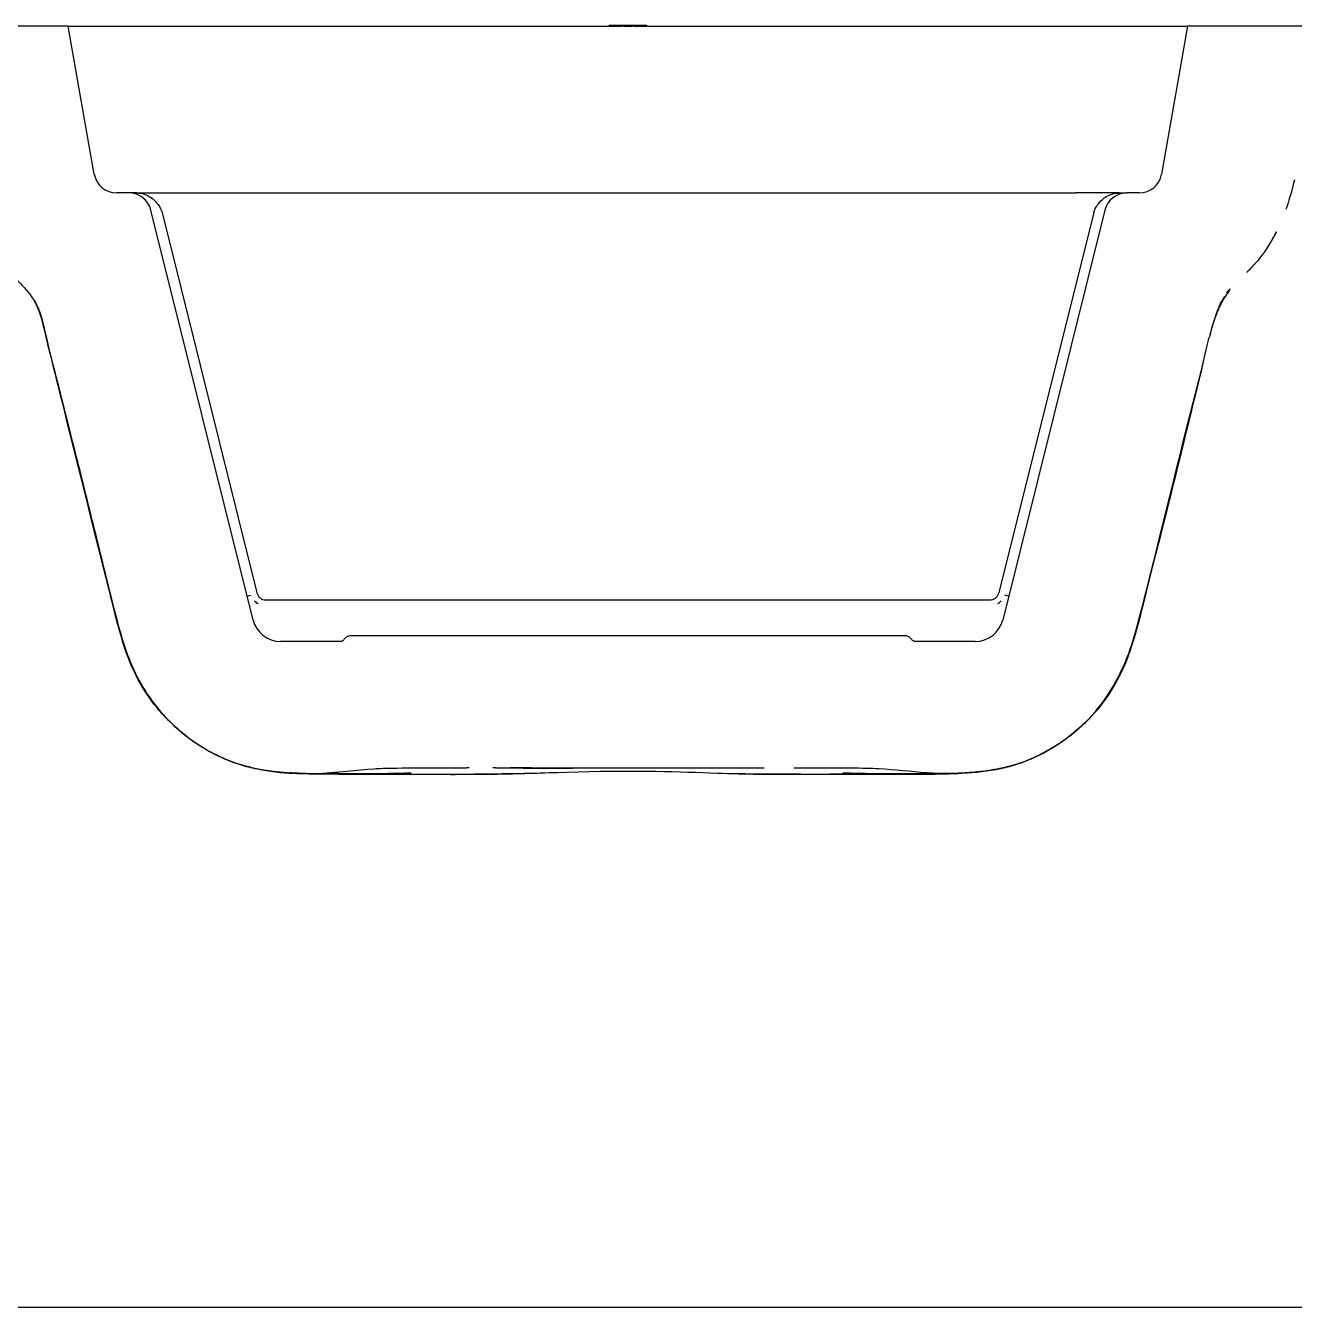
# Model space of a CAD drawing. Header units: millimetres. Extents: x 0 to 1486, y 0 to 1051.
# Drawn here: x 1019.41 to 1053.07, y 505.32 to 539.33 of the extents above; entities that cross this region are included whole.
import ezdxf

# ---------------------------------------------------------------- set-up
doc = ezdxf.new("R2010")
doc.units = ezdxf.units.MM
doc.header["$LTSCALE"] = 1.25
doc.layers.add('Schraffur', color=7, linetype='Continuous', lineweight=9, true_color=0x1e1e47)
doc.layers.add('Sichtbare Kanten(DIN)', color=7, linetype='Continuous', lineweight=25, true_color=0x262659)

msp = doc.modelspace()

# ---------------------------------------------------------------- hatches: boundary and pattern name
at = {"layer": 'Schraffur'}
h = msp.add_hatch(dxfattribs=at)
h.set_pattern_fill('ANSI31', color=256, scale=31.75, style=0)
h.set_pattern_definition([(45, (0, 0), (-2.80633, 2.80633), [])])
h.paths.add_polyline_path([(1035.288, 539.324), (1035.488, 539.324), (1035.488, 539.329), (1035.288, 539.329)])

# ---------------------------------------------------------------- linework, layer by layer
at = {"layer": 'Sichtbare Kanten(DIN)'}
for p, q in [((1020.538, 539.324), (1016.738, 539.324)), ((1020.538, 539.324), (1021.326, 539.324)), ((1021.232, 535.39), (1020.538, 539.324)), ((1021.326, 539.324), (1035.238, 539.324)), ((1035.888, 539.334), (1034.888, 539.334)), ((1034.888, 539.324), (1034.888, 539.334)), ((1035.238, 539.329), (1035.288, 539.329)), ((1035.238, 539.324), (1035.238, 539.329)), ((1035.288, 539.324), (1035.238, 539.324)), ((1035.488, 539.329), (1035.288, 539.329)), ((1035.288, 539.329), (1035.288, 539.324)), ((1035.288, 539.324), (1035.488, 539.324)), ((1035.488, 539.329), (1035.538, 539.329)), ((1035.488, 539.324), (1035.488, 539.329)), ((1035.538, 539.324), (1035.488, 539.324)), ((1035.538, 539.324), (1035.538, 539.329)), ((1035.538, 539.324), (1049.45, 539.324)), ((1035.888, 539.324), (1035.888, 539.334)), ((1049.45, 539.324), (1050.238, 539.324)), ((1050.238, 539.324), (1049.545, 535.39)), ((1083.638, 539.324), (1050.238, 539.324)), ((1022.151, 534.894), (1021.823, 534.894)), ((1022.348, 534.894), (1022.151, 534.894)), ((1022.348, 534.894), (1022.348, 534.894)), ((1022.348, 534.894), (1023.509, 534.894)), ((1023.509, 534.894), (1047.267, 534.894)), ((1048.429, 534.894), (1047.267, 534.894)), ((1048.429, 534.894), (1048.428, 534.894)), ((1048.429, 534.894), (1048.626, 534.894)), ((1048.954, 534.894), (1048.626, 534.894)), ((1025.445, 523.562), (1022.733, 534.439)), ((1023.028, 534.379), (1025.545, 524.283)), ((1047.749, 534.379), (1045.232, 524.283)), ((1048.044, 534.439), (1045.332, 523.562)), ((1025.287, 524.194), (1025.387, 524.219)), ((1045.489, 524.194), (1045.389, 524.219)), ((1025.787, 524.094), (1044.989, 524.094)), ((1042.741, 523.144), (1028.036, 523.144)), ((1027.768, 522.994), (1026.172, 522.994)), ((1044.604, 522.994), (1043.009, 522.994)), ((1069.538, 505.324), (995.238, 505.324))]:
    msp.add_line(p, q, dxfattribs=at)
for centre, radius, start, end in [((1021.823, 535.494), 0.6, 190, 270), ((1048.954, 535.494), 0.6, 270, 350), ((1022.151, 534.294), 0.6, 14, 90), ((1048.626, 534.294), 0.6, 90, 166), ((1026.172, 523.744), 0.75, 194, 270), ((1044.604, 523.744), 0.75, 270, 346)]:
    msp.add_arc(centre, radius, start, end, dxfattribs=at)
for centre, major_axis, start_param, end_param in [((1025.577, 524.226), (-0.103, 0.228), 1.992369, 2.529584), ((1045.199, 524.226), (0.103, 0.228), 3.753602, 4.290815)]:
    msp.add_ellipse(centre, major_axis=major_axis, ratio=0.641959, start_param=start_param, end_param=end_param, dxfattribs=at)
for points, knots in [([(1053.069, 535.243), (1052.995, 534.906), (1052.895, 534.6), (1052.865, 534.513), (1052.856, 534.486), (1052.849, 534.466)], [0, 0, 0, 0, 0.3044318, 0.3044318, 0.5487566, 0.5487566, 0.5487566, 0.5487566]), ([(1022.348, 534.894), (1022.417, 534.894), (1022.486, 534.884), (1022.616, 534.843), (1022.677, 534.813), (1022.789, 534.735), (1022.84, 534.687), (1022.939, 534.57), (1022.987, 534.498), (1023.02, 534.406), (1023.024, 534.393), (1023.028, 534.379)], [0, 0, 0, 0, 0.0206505, 0.0206505, 0.04066916, 0.04066916, 0.06156667, 0.06156667, 0.08663742, 0.08663742, 0.09083953, 0.09083953, 0.09083953, 0.09083953]), ([(1047.749, 534.379), (1047.757, 534.414), (1047.771, 534.447), (1047.808, 534.52), (1047.833, 534.558), (1047.907, 534.658), (1047.964, 534.715), (1048.095, 534.812), (1048.173, 534.851), (1048.311, 534.887), (1048.37, 534.894), (1048.428, 534.894)], [0.00000111, 0.00000111, 0.00000111, 0.00000111, 0.01070815, 0.01070815, 0.02441214, 0.02441214, 0.04800203, 0.04800203, 0.07335574, 0.07335574, 0.09085667, 0.09085667, 0.09085667, 0.09085667]), ([(1052.346, 533.427), (1052.369, 533.462), (1052.392, 533.499), (1052.48, 533.645), (1052.539, 533.754), (1052.591, 533.86)], [5.9789359, 5.9789359, 5.9789359, 5.9789359, 6.0223104, 6.0223104, 6.141863, 6.141863, 6.141863, 6.141863]), ([(1052.473, 533.648), (1052.473, 533.648), (1052.473, 533.648), (1052.473, 533.648), (1052.473, 533.648), (1052.473, 533.647), (1052.473, 533.647), (1052.473, 533.647), (1052.473, 533.647), (1052.472, 533.646), (1052.472, 533.645), (1052.468, 533.64), (1052.466, 533.636), (1052.464, 533.633), (1052.464, 533.632), (1052.463, 533.631)], [0, 0, 0, 0, 0.00007376, 0.00007376, 0.00022128, 0.00022128, 0.00051632, 0.00051632, 0.00115593, 0.00115593, 0.00797847, 0.00797847, 0.04436678, 0.04436678, 0.05948259, 0.05948259, 0.05948259, 0.05948259]), ([(1018.641, 533.164), (1018.869, 532.882), (1019.074, 532.694), (1019.411, 532.346), (1019.549, 532.19), (1019.853, 531.672), (1019.879, 531.335), (1020.312, 529.645), (1020.525, 528.782), (1020.906, 527.284), (1021.061, 526.647), (1021.435, 525.146), (1021.638, 524.279), (1022.034, 522.801), (1022.22, 522.279), (1022.822, 521.278), (1023.237, 520.807), (1024.1, 520.161), (1024.583, 519.874), (1026.503, 519.325), (1027.76, 519.552), (1028.947, 519.637), (1029.166, 519.638), (1031.104, 519.637)], [-52.135975, -52.135975, -52.135975, -52.135975, -48.625858, -48.625858, -45.925682, -45.925682, -40.729134, -40.729134, -35.315615, -35.315615, -31.326042, -31.326042, -25.905994, -25.905994, -22.014142, -22.014142, -18.061423, -18.061423, -15.314868, -15.314868, -9.347901, -9.347901, -7.379525, -7.379525, -7.379525, -7.379525]), ([(1052.087, 533.088), (1052.07, 533.068), (1052.035, 533.028), (1051.984, 532.971), (1051.969, 532.956), (1051.869, 532.851), (1051.85, 532.832), (1051.826, 532.808), (1051.82, 532.802), (1051.815, 532.797), (1051.814, 532.796), (1051.81, 532.792), (1051.809, 532.791), (1051.807, 532.788), (1051.805, 532.787), (1051.804, 532.786), (1051.804, 532.786), (1051.804, 532.785), (1051.804, 532.785), (1051.804, 532.785), (1051.804, 532.785), (1051.804, 532.785), (1051.804, 532.785), (1051.804, 532.785), (1051.804, 532.785), (1051.804, 532.785)], [0, 0, 0, 0, 0.095162, 0.095162, 0.273817, 0.273817, 0.809889, 0.809889, 0.961217, 0.961217, 1.074714, 1.074714, 1.117275, 1.117275, 1.149196, 1.149196, 1.14957, 1.14957, 1.149644, 1.149644, 1.149681, 1.149681, 1.1497, 1.1497, 1.14971, 1.14971, 1.14971, 1.14971]), ([(1051.362, 532.333), (1051.362, 532.332), (1051.361, 532.331), (1051.33, 532.29), (1051.297, 532.245), (1051.223, 532.133), (1051.18, 532.061), (1051.111, 531.93), (1051.084, 531.874), (1051.018, 531.726), (1050.98, 531.63), (1050.912, 531.43), (1050.881, 531.325), (1050.851, 531.214), (1050.849, 531.207), (1050.848, 531.2)], [13.0411016, 13.0411016, 13.0411016, 13.0411016, 13.0416061, 13.0416061, 13.0675484, 13.0675484, 13.0965557, 13.0965557, 13.1157695, 13.1157695, 13.1461002, 13.1461002, 13.1791929, 13.1791929, 13.1813892, 13.1813892, 13.1813892, 13.1813892]), ([(1051.363, 532.348), (1051.358, 532.343), (1051.354, 532.339), (1051.325, 532.309), (1051.305, 532.288), (1051.286, 532.267), (1051.281, 532.262), (1051.278, 532.258), (1051.277, 532.257), (1051.277, 532.257)], [0.41224499, 0.41224499, 0.41224499, 0.41224499, 0.41530444, 0.41530444, 0.43414667, 0.43414667, 0.44393044, 0.44393044, 0.44826995, 0.44826995, 0.44826995, 0.44826995]), ([(1051.356, 532.336), (1051.356, 532.336), (1051.347, 532.327), (1051.311, 532.283), (1051.277, 532.239), (1051.277, 532.239)], [0.9083298, 0.9083298, 0.9083298, 0.9083298, 0.9556396, 0.9556396, 1.0261593, 1.0261593, 1.0261593, 1.0261593]), ([(1019.965, 531.042), (1019.955, 531.084), (1019.945, 531.125), (1019.857, 531.487), (1019.781, 531.779), (1019.638, 532.038)], [8.11946759, 8.11946759, 8.11946759, 8.11946759, 8.1208564, 8.1208564, 8.13155102, 8.13155102, 8.13155102, 8.13155102]), ([(1019.675, 531.973), (1019.675, 531.973), (1019.66, 532.001), (1019.652, 532.015), (1019.649, 532.02), (1019.649, 532.02)], [0.5841657, 0.5841657, 0.5841657, 0.5841657, 0.9671871, 0.9671871, 1.0655927, 1.0655927, 1.0655927, 1.0655927]), ([(1019.743, 531.826), (1019.743, 531.826), (1019.743, 531.827), (1019.737, 531.84), (1019.723, 531.874), (1019.692, 531.94), (1019.684, 531.955), (1019.676, 531.972), (1019.674, 531.976), (1019.672, 531.979)], [0.2897844, 0.2897844, 0.2897844, 0.2897844, 0.2976946, 0.2976946, 0.3418645, 0.3418645, 0.4055819, 0.4055819, 0.4342417, 0.4342417, 0.4342417, 0.4342417]), ([(1051.212, 532.143), (1051.164, 532.067), (1051.118, 531.983), (1050.998, 531.718), (1050.934, 531.526), (1050.863, 531.26)], [0.9609196, 0.9609196, 0.9609196, 0.9609196, 1.1123262, 1.1123262, 1.3805136, 1.3805136, 1.3805136, 1.3805136]), ([(1051.12, 531.997), (1051.12, 531.997), (1051.12, 531.997), (1051.118, 531.992), (1051.103, 531.965), (1051.096, 531.95), (1051.093, 531.944), (1051.089, 531.937), (1051.089, 531.937), (1051.089, 531.937)], [0.0851877, 0.0851877, 0.0851877, 0.0851877, 0.1611092, 0.1611092, 0.5259534, 0.5259534, 0.6475682, 0.6475682, 0.6521746, 0.6521746, 0.6521746, 0.6521746]), ([(1050.868, 531.284), (1050.868, 531.284), (1050.841, 531.174), (1050.827, 531.113), (1050.838, 531.161), (1050.835, 531.148), (1050.817, 531.068), (1050.817, 531.068)], [8.4279959, 8.4279959, 8.4279959, 8.4279959, 8.596289, 8.596289, 8.757303, 8.757303, 8.9450365, 8.9450365, 8.9450365, 8.9450365]), ([(1050.891, 531.365), (1050.891, 531.365), (1050.887, 531.351), (1050.873, 531.301), (1050.869, 531.284), (1050.859, 531.245), (1050.849, 531.206), (1050.842, 531.178)], [7.9683809, 7.9683809, 7.9683809, 7.9683809, 8.0032187, 8.0032187, 8.0695113, 8.0695113, 8.1563174, 8.1563174, 8.1563174, 8.1563174]), ([(1020.173, 530.199), (1020.157, 530.264), (1020.141, 530.325), (1020.11, 530.445), (1020.095, 530.504), (1020.07, 530.607), (1020.059, 530.651), (1020.041, 530.723), (1020.035, 530.746), (1020.027, 530.781), (1020.025, 530.79), (1020.02, 530.809), (1020.018, 530.818), (1020.014, 530.836), (1020.011, 530.845), (1020.005, 530.871), (1020.002, 530.886), (1019.992, 530.928), (1019.986, 530.951), (1019.978, 530.985), (1019.976, 530.996), (1019.973, 531.008)], [3.0037364, 3.0037364, 3.0037364, 3.0037364, 3.0275855, 3.0275855, 3.0532896, 3.0532896, 3.0725658, 3.0725658, 3.0809841, 3.0809841, 3.0838336, 3.0838336, 3.0866903, 3.0866903, 3.0895442, 3.0895442, 3.0952922, 3.0952922, 3.1067449, 3.1067449, 3.1135272, 3.1135272, 3.1135272, 3.1135272]), ([(1039.791, 519.637), (1039.821, 519.637), (1039.852, 519.637), (1041.208, 519.637), (1041.61, 519.644), (1042.899, 519.574), (1043.695, 519.417), (1045.419, 519.621), (1045.956, 519.777), (1046.846, 520.279), (1047.348, 520.612), (1048.297, 521.728), (1048.577, 522.387), (1048.919, 523.386), (1049.218, 524.642), (1050.038, 527.955), (1050.309, 529.059), (1050.67, 530.462), (1050.735, 530.767), (1050.81, 531.07)], [-5.644404, -5.644404, -5.644404, -5.644404, -5.627174, -5.627174, -4.914704, -4.914704, -3.516147, -3.516147, -2.665707, -2.665707, -2.147739, -2.147739, -1.559972, -1.559972, -0.91401, -0.91401, -0.591125, -0.591125, -0.502694, -0.502694, -0.502694, -0.502694]), ([(1050.654, 530.419), (1050.221, 528.645), (1049.79, 526.87), (1048.831, 523.134), (1048.751, 522.517), (1047.977, 521.341), (1047.581, 520.786), (1046.249, 519.889), (1045.685, 519.7), (1044.617, 519.49), (1044.086, 519.483), (1041.674, 519.471), (1039.053, 519.449), (1036.527, 519.536), (1035.476, 519.569), (1031.104, 519.439), (1030.193, 519.468), (1026.685, 519.482), (1025.915, 519.484), (1024.89, 519.786), (1024.295, 519.988), (1023.156, 520.883), (1022.741, 521.364), (1022.17, 522.379), (1022.004, 522.871), (1021.722, 523.956), (1021.7, 524.076), (1021.117, 526.373), (1020.749, 527.871), (1020.297, 529.684), (1020.219, 530.001), (1020.141, 530.319)], [1.622161, 1.622161, 1.622161, 1.622161, 3.101396, 3.101396, 4.745974, 4.745974, 5.167042, 5.167042, 5.510681, 5.510681, 5.895007, 5.895007, 6.524619, 6.524619, 6.957922, 6.957922, 7.633502, 7.633502, 7.846931, 7.846931, 7.919979, 7.919979, 7.975693, 7.975693, 8.023937, 8.023937, 8.050806, 8.050806, 8.100827, 8.100827, 8.111417, 8.111417, 8.111417, 8.111417]), ([(1050.617, 530.255), (1050.609, 530.224), (1050.601, 530.191), (1050.573, 530.076), (1050.55, 529.985), (1050.508, 529.815), (1050.487, 529.733), (1050.423, 529.478), (1050.38, 529.305), (1050.251, 528.794), (1050.168, 528.459), (1050, 527.782), (1049.913, 527.434), (1049.567, 526.047), (1049.305, 525.015), (1048.957, 523.575), (1048.854, 523.178), (1048.587, 522.416), (1048.42, 522.047), (1048.055, 521.455), (1047.874, 521.215), (1047.522, 520.836), (1047.357, 520.684), (1047.151, 520.517), (1047.111, 520.486), (1047.05, 520.44), (1047.027, 520.423), (1046.981, 520.389), (1046.958, 520.373), (1046.922, 520.347), (1046.908, 520.337), (1046.877, 520.316), (1046.863, 520.306), (1046.822, 520.279), (1046.806, 520.268), (1046.761, 520.238), (1046.745, 520.228), (1046.709, 520.205), (1046.7, 520.2), (1046.671, 520.182), (1046.648, 520.167), (1046.602, 520.14), (1046.579, 520.126), (1046.517, 520.09), (1046.477, 520.068), (1046.343, 519.995), (1046.248, 519.948), (1045.902, 519.793), (1045.648, 519.709), (1045.251, 519.615), (1045.111, 519.588), (1044.787, 519.538), (1044.605, 519.52), (1044.332, 519.502), (1044.232, 519.497), (1044.13, 519.493)], [4.08157, 4.08157, 4.08157, 4.08157, 4.093286, 4.093286, 4.121328, 4.121328, 4.146354, 4.146354, 4.20029, 4.20029, 4.304546, 4.304546, 4.412182, 4.412182, 4.734616, 4.734616, 4.857162, 4.857162, 4.977617, 4.977617, 5.067065, 5.067065, 5.132843, 5.132843, 5.148528, 5.148528, 5.15859, 5.15859, 5.171509, 5.171509, 5.184616, 5.184616, 5.205706, 5.205706, 5.256909, 5.256909, 5.277506, 5.277506, 5.283278, 5.283278, 5.293293, 5.293293, 5.301667, 5.301667, 5.315844, 5.315844, 5.347913, 5.347913, 5.430698, 5.430698, 5.473282, 5.473282, 5.528841, 5.528841, 5.560514, 5.560514, 5.560514, 5.560514]), ([(1020.195, 530.115), (1020.194, 530.118), (1020.193, 530.122), (1020.186, 530.147), (1020.181, 530.168), (1020.176, 530.189)], [2.993505822, 2.993505822, 2.993505822, 2.993505822, 2.994776162, 2.994776162, 3.002500489, 3.002500489, 3.002500489, 3.002500489]), ([(1023.493, 520.629), (1023.476, 520.644), (1023.457, 520.66), (1023.404, 520.708), (1023.387, 520.724), (1023.349, 520.758), (1023.333, 520.773), (1023.293, 520.811), (1023.269, 520.834), (1023.225, 520.878), (1023.208, 520.895), (1023.174, 520.93), (1023.155, 520.949), (1023.117, 520.989), (1023.098, 521.01), (1023.041, 521.072), (1023.005, 521.113), (1022.906, 521.23), (1022.847, 521.303), (1022.703, 521.494), (1022.623, 521.61), (1022.516, 521.785), (1022.49, 521.829), (1022.41, 521.97), (1022.356, 522.073), (1022.26, 522.275), (1022.215, 522.377), (1022.05, 522.788), (1021.952, 523.106), (1021.831, 523.557), (1021.796, 523.695), (1021.732, 523.958), (1021.701, 524.086), (1021.643, 524.325), (1021.612, 524.45), (1021.538, 524.743), (1021.495, 524.913), (1021.353, 525.477), (1021.254, 525.871), (1021.113, 526.438), (1021.071, 526.61), (1020.992, 526.93), (1020.955, 527.079), (1020.895, 527.323), (1020.871, 527.417), (1020.815, 527.64), (1020.784, 527.765), (1020.729, 527.981), (1020.706, 528.072), (1020.665, 528.231), (1020.648, 528.298), (1020.617, 528.421), (1020.603, 528.477), (1020.577, 528.582), (1020.565, 528.633), (1020.531, 528.768), (1020.511, 528.849), (1020.454, 529.085), (1020.418, 529.238), (1020.368, 529.439), (1020.362, 529.463), (1020.353, 529.501), (1020.35, 529.515), (1020.343, 529.541), (1020.34, 529.555), (1020.33, 529.594), (1020.324, 529.618), (1020.308, 529.682), (1020.299, 529.718), (1020.274, 529.815), (1020.261, 529.863), (1020.238, 529.952), (1020.228, 529.988), (1020.215, 530.04), (1020.21, 530.056), (1020.209, 530.061)], [0, 0, 0, 0, 0.082924, 0.082924, 0.113058, 0.113058, 0.130031, 0.130031, 0.146789, 0.146789, 0.155138, 0.155138, 0.163507, 0.163507, 0.171886, 0.171886, 0.188731, 0.188731, 0.222119, 0.222119, 0.275287, 0.275287, 0.292074, 0.292074, 0.325981, 0.325981, 0.359154, 0.359154, 0.459188, 0.459188, 0.501882, 0.501882, 0.540647, 0.540647, 0.579251, 0.579251, 0.631571, 0.631571, 0.753978, 0.753978, 0.807055, 0.807055, 0.85353, 0.85353, 0.882297, 0.882297, 0.924167, 0.924167, 0.955494, 0.955494, 0.976871, 0.976871, 0.993705, 0.993705, 1.01053, 1.01053, 1.043767, 1.043767, 1.103749, 1.103749, 1.111418, 1.111418, 1.115585, 1.115585, 1.119757, 1.119757, 1.128196, 1.128196, 1.144983, 1.144983, 1.178506, 1.178506, 1.21889, 1.21889, 1.258056, 1.258056, 1.258056, 1.258056]), ([(1020.568, 528.619), (1020.548, 528.699), (1020.528, 528.778), (1020.482, 528.968), (1020.455, 529.078), (1020.41, 529.264), (1020.391, 529.339), (1020.361, 529.461), (1020.35, 529.507), (1020.328, 529.598), (1020.316, 529.643), (1020.298, 529.716), (1020.291, 529.744), (1020.273, 529.814), (1020.263, 529.853), (1020.244, 529.927), (1020.235, 529.962), (1020.225, 530), (1020.224, 530.005), (1020.222, 530.011)], [6.9732287, 6.9732287, 6.9732287, 6.9732287, 6.998048, 6.998048, 7.0340773, 7.0340773, 7.058081, 7.058081, 7.0722013, 7.0722013, 7.0861593, 7.0861593, 7.0952738, 7.0952738, 7.1101649, 7.1101649, 7.1263436, 7.1263436, 7.1290737, 7.1290737, 7.1290737, 7.1290737]), ([(1050.594, 530.166), (1050.593, 530.164), (1050.593, 530.162), (1050.583, 530.122), (1050.571, 530.076), (1050.55, 529.992), (1050.542, 529.959), (1050.522, 529.881), (1050.51, 529.832), (1050.487, 529.744), (1050.477, 529.703), (1050.452, 529.602), (1050.437, 529.541), (1050.394, 529.368), (1050.366, 529.258), (1050.309, 529.026), (1050.277, 528.9), (1050.246, 528.774)], [1.5704608, 1.5704608, 1.5704608, 1.5704608, 1.571481, 1.571481, 1.5942964, 1.5942964, 1.6062892, 1.6062892, 1.6213371, 1.6213371, 1.6337847, 1.6337847, 1.6529302, 1.6529302, 1.689707, 1.689707, 1.7289509, 1.7289509, 1.7289509, 1.7289509]), ([(1023.641, 520.507), (1023.518, 520.604), (1023.398, 520.708), (1023.177, 520.922), (1023.075, 521.03), (1022.856, 521.286), (1022.741, 521.437), (1022.403, 521.943), (1022.221, 522.331), (1021.951, 523.088), (1021.848, 523.48), (1021.643, 524.315), (1021.534, 524.758), (1021.33, 525.562), (1021.241, 525.919), (1020.998, 526.9), (1020.841, 527.536), (1020.682, 528.167), (1020.676, 528.19), (1020.67, 528.214)], [6.0852042, 6.0852042, 6.0852042, 6.0852042, 6.1351111, 6.1351111, 6.1792563, 6.1792563, 6.2362062, 6.2362062, 6.3616535, 6.3616535, 6.4812272, 6.4812272, 6.6196714, 6.6196714, 6.7304608, 6.7304608, 6.9237465, 6.9237465, 6.9312045, 6.9312045, 6.9312045, 6.9312045]), ([(1050.162, 528.438), (1050.154, 528.407), (1050.147, 528.377), (1050.097, 528.179), (1050.056, 528.012), (1049.962, 527.639), (1049.91, 527.432), (1049.76, 526.828), (1049.662, 526.43), (1049.478, 525.686), (1049.389, 525.336), (1049.252, 524.799), (1049.204, 524.61), (1049.098, 524.175), (1049.038, 523.918), (1048.88, 523.29), (1048.771, 522.917), (1048.551, 522.358), (1048.46, 522.158), (1048.237, 521.743), (1048.102, 521.531), (1047.951, 521.332)], [1.7638097, 1.7638097, 1.7638097, 1.7638097, 1.7734022, 1.7734022, 1.8267571, 1.8267571, 1.8905092, 1.8905092, 2.0134243, 2.0134243, 2.1214921, 2.1214921, 2.1800104, 2.1800104, 2.2581031, 2.2581031, 2.3744723, 2.3744723, 2.4396513, 2.4396513, 2.5160889, 2.5160889, 2.5160889, 2.5160889]), ([(1025.545, 524.283), (1025.551, 524.257), (1025.562, 524.232), (1025.591, 524.187), (1025.609, 524.167), (1025.65, 524.133), (1025.673, 524.12), (1025.723, 524.101), (1025.75, 524.095), (1025.78, 524.094), (1025.784, 524.094), (1025.787, 524.094)], [0, 0, 0, 0, 0.0080009, 0.0080009, 0.01597702, 0.01597702, 0.02393362, 0.02393362, 0.03189668, 0.03189668, 0.03302102, 0.03302102, 0.03302102, 0.03302102]), ([(1044.989, 524.094), (1045.016, 524.094), (1045.043, 524.098), (1045.093, 524.115), (1045.117, 524.128), (1045.16, 524.159), (1045.179, 524.179), (1045.209, 524.223), (1045.221, 524.247), (1045.23, 524.276), (1045.231, 524.28), (1045.232, 524.283)], [0, 0, 0, 0, 0.00800071, 0.00800071, 0.01597675, 0.01597675, 0.02393328, 0.02393328, 0.03189641, 0.03189641, 0.03302102, 0.03302102, 0.03302102, 0.03302102]), ([(1028.036, 523.144), (1028.019, 523.144), (1028.003, 523.142), (1027.971, 523.134), (1027.956, 523.128), (1027.917, 523.108), (1027.897, 523.091), (1027.881, 523.072)], [-0.01603852, -0.01603852, -0.01603852, -0.01603852, -0.01167072, -0.01167072, -0.00732242, -0.00732242, -0.00000056, -0.00000056, -0.00000056, -0.00000056]), ([(1042.895, 523.072), (1042.885, 523.085), (1042.873, 523.096), (1042.847, 523.115), (1042.833, 523.123), (1042.792, 523.139), (1042.766, 523.144), (1042.741, 523.144)], [-0.01614564, -0.01614564, -0.01614564, -0.01614564, -0.01179334, -0.01179334, -0.00744309, -0.00744309, -0.00000054, -0.00000054, -0.00000054, -0.00000054]), ([(1027.845, 523.03), (1027.84, 523.023), (1027.834, 523.018), (1027.821, 523.008), (1027.814, 523.004), (1027.793, 522.996), (1027.78, 522.994), (1027.768, 522.994)], [-0.008074754, -0.008074754, -0.008074754, -0.008074754, -0.005897965, -0.005897965, -0.003720861, -0.003720861, -0.000004968, -0.000004968, -0.000004968, -0.000004968]), ([(1027.881, 523.072), (1027.875, 523.065), (1027.869, 523.058), (1027.857, 523.044), (1027.851, 523.037), (1027.845, 523.03)], [-0.005590264, -0.005590264, -0.005590264, -0.005590264, -0.002793486, -0.002793486, 0, 0, 0, 0]), ([(1042.931, 523.03), (1042.925, 523.037), (1042.919, 523.044), (1042.907, 523.058), (1042.901, 523.065), (1042.895, 523.072)], [-0.005625768, -0.005625768, -0.005625768, -0.005625768, -0.002811067, -0.002811067, -0.000011557, -0.000011557, -0.000011557, -0.000011557]), ([(1043.009, 522.994), (1043.001, 522.994), (1042.993, 522.995), (1042.977, 522.999), (1042.969, 523.002), (1042.95, 523.012), (1042.939, 523.02), (1042.931, 523.03)], [-0.007980929, -0.007980929, -0.007980929, -0.007980929, -0.005820159, -0.005820159, -0.003652784, -0.003652784, 0, 0, 0, 0]), ([(1047.426, 520.754), (1047.41, 520.74), (1047.395, 520.726), (1047.266, 520.61), (1047.144, 520.511), (1047.013, 520.413), (1046.984, 520.392), (1046.947, 520.366), (1046.937, 520.358), (1046.923, 520.348), (1046.919, 520.346), (1046.919, 520.346)], [2.599478, 2.599478, 2.599478, 2.599478, 2.6072531, 2.6072531, 2.665146, 2.665146, 2.6924007, 2.6924007, 2.7168587, 2.7168587, 2.7443779, 2.7443779, 2.7443779, 2.7443779]), ([(1046.971, 520.378), (1046.725, 520.201), (1046.482, 520.058), (1046.158, 519.904), (1046.076, 519.867), (1045.904, 519.798), (1045.814, 519.765), (1045.578, 519.689), (1045.431, 519.649), (1044.947, 519.543), (1044.602, 519.505), (1043.623, 519.456), (1042.985, 519.467), (1041.873, 519.463), (1041.397, 519.463), (1040.563, 519.46), (1040.196, 519.459), (1039.474, 519.46), (1039.106, 519.461), (1038.358, 519.473), (1037.987, 519.485), (1037.617, 519.498)], [0, 0, 0, 0, 0.0973932, 0.0973932, 0.1258286, 0.1258286, 0.1545067, 0.1545067, 0.2000918, 0.2000918, 0.3032903, 0.3032903, 0.4944243, 0.4944243, 0.6370453, 0.6370453, 0.7447838, 0.7447838, 0.8617537, 0.8617537, 0.9733958, 0.9733958, 0.9733958, 0.9733958]), ([(1033.184, 519.499), (1032.617, 519.479), (1032.049, 519.466), (1031.197, 519.46), (1030.889, 519.458), (1030.086, 519.46), (1029.59, 519.462), (1028.479, 519.464), (1027.859, 519.466), (1026.673, 519.474), (1026.102, 519.491), (1025.401, 519.635), (1025.253, 519.672), (1024.954, 519.765), (1024.799, 519.824), (1024.546, 519.935), (1024.437, 519.989), (1024.168, 520.135), (1024.008, 520.234), (1023.849, 520.347)], [1.4168283, 1.4168283, 1.4168283, 1.4168283, 1.5869388, 1.5869388, 1.6837553, 1.6837553, 1.8308067, 1.8308067, 2.0171283, 2.0171283, 2.1865095, 2.1865095, 2.2319207, 2.2319207, 2.2809947, 2.2809947, 2.3235454, 2.3235454, 2.3860442, 2.3860442, 2.3860442, 2.3860442]), ([(1046.578, 520.127), (1046.578, 520.127), (1046.578, 520.127), (1046.577, 520.127), (1046.571, 520.123), (1046.528, 520.099), (1046.486, 520.074), (1046.396, 520.026), (1046.364, 520.009), (1046.299, 519.976), (1046.269, 519.961), (1046.186, 519.921), (1046.126, 519.894), (1046.011, 519.845), (1045.955, 519.823), (1045.852, 519.784), (1045.804, 519.768), (1045.726, 519.742), (1045.694, 519.732), (1045.623, 519.711), (1045.587, 519.7), (1045.477, 519.671), (1045.41, 519.654), (1045.328, 519.636), (1045.315, 519.634), (1045.303, 519.631)], [0.3560434, 0.3560434, 0.3560434, 0.3560434, 0.3572535, 0.3572535, 0.4010125, 0.4010125, 0.4428998, 0.4428998, 0.4615802, 0.4615802, 0.4747022, 0.4747022, 0.4955718, 0.4955718, 0.5132848, 0.5132848, 0.5286163, 0.5286163, 0.5414607, 0.5414607, 0.5585689, 0.5585689, 0.595608, 0.595608, 0.6021424, 0.6021424, 0.6021424, 0.6021424]), ([(1025.398, 519.647), (1025.387, 519.649), (1025.376, 519.652), (1025.318, 519.665), (1025.266, 519.678), (1025.146, 519.712), (1025.075, 519.733), (1024.925, 519.784), (1024.846, 519.813), (1024.65, 519.893), (1024.533, 519.947), (1024.418, 520.006), (1024.414, 520.009), (1024.41, 520.011)], [9.0208275, 9.0208275, 9.0208275, 9.0208275, 9.0253486, 9.0253486, 9.0440428, 9.0440428, 9.066379, 9.066379, 9.0919217, 9.0919217, 9.1302374, 9.1302374, 9.1316167, 9.1316167, 9.1316167, 9.1316167]), ([(1026.751, 519.489), (1026.714, 519.49), (1026.677, 519.491), (1026.392, 519.501), (1026.137, 519.519), (1025.65, 519.587), (1025.422, 519.633), (1025.201, 519.696)], [5.5972537, 5.5972537, 5.5972537, 5.5972537, 5.608702, 5.608702, 5.6864222, 5.6864222, 5.7561798, 5.7561798, 5.7561798, 5.7561798]), ([(1045.699, 519.734), (1045.699, 519.734), (1045.699, 519.734), (1045.697, 519.734), (1045.672, 519.726), (1045.624, 519.712)], [0.35692456, 0.35692456, 0.35692456, 0.35692456, 0.35842872, 0.35842872, 0.41707384, 0.41707384, 0.41707384, 0.41707384]), ([(1027.327, 519.482), (1027.285, 519.481), (1027.24, 519.481), (1027.149, 519.481), (1027.103, 519.481), (1027.02, 519.482), (1026.982, 519.482), (1026.914, 519.484), (1026.884, 519.485), (1026.803, 519.487), (1026.751, 519.489), (1026.662, 519.493), (1026.622, 519.495), (1026.54, 519.499), (1026.5, 519.502), (1026.444, 519.505), (1026.426, 519.506), (1026.409, 519.508)], [0, 0, 0, 0, 0.0173514, 0.0173514, 0.0325224, 0.0325224, 0.0441617, 0.0441617, 0.0532331, 0.0532331, 0.0685231, 0.0685231, 0.0822444, 0.0822444, 0.0990815, 0.0990815, 0.1069804, 0.1069804, 0.1069804, 0.1069804]), ([(1026.651, 519.496), (1026.651, 519.496), (1026.651, 519.496), (1026.649, 519.496), (1026.64, 519.497), (1026.62, 519.497)], [0.38590046, 0.38590046, 0.38590046, 0.38590046, 0.38989904, 0.38989904, 0.43130363, 0.43130363, 0.43130363, 0.43130363]), ([(1027.709, 519.49), (1027.709, 519.49), (1027.697, 519.49), (1027.648, 519.489), (1027.616, 519.488), (1027.51, 519.485), (1027.425, 519.483), (1027.327, 519.482)], [0.4757238, 0.4757238, 0.4757238, 0.4757238, 0.5187664, 0.5187664, 0.555635, 0.555635, 0.5962494, 0.5962494, 0.5962494, 0.5962494]), ([(1029.636, 519.5), (1029.636, 519.5), (1029.633, 519.5), (1029.617, 519.499), (1029.598, 519.499), (1029.542, 519.497), (1029.502, 519.496), (1029.392, 519.493), (1029.317, 519.491), (1029.066, 519.486), (1028.88, 519.483), (1028.625, 519.48), (1028.554, 519.479), (1028.39, 519.478), (1028.292, 519.478), (1028.109, 519.478), (1028.024, 519.479), (1027.87, 519.48), (1027.799, 519.48), (1027.61, 519.481), (1027.487, 519.482), (1027.362, 519.482)], [5.2366356, 5.2366356, 5.2366356, 5.2366356, 5.2465098, 5.2465098, 5.2644865, 5.2644865, 5.2865527, 5.2865527, 5.3191691, 5.3191691, 5.3928074, 5.3928074, 5.4204387, 5.4204387, 5.4513361, 5.4513361, 5.4762125, 5.4762125, 5.4982807, 5.4982807, 5.5355384, 5.5355384, 5.5355384, 5.5355384]), ([(1031.177, 519.638), (1031.177, 519.638), (1031.176, 519.638), (1031.166, 519.638), (1031.148, 519.638), (1031.115, 519.637), (1031.11, 519.637), (1031.105, 519.637), (1031.105, 519.637), (1031.104, 519.637), (1031.104, 519.637), (1031.104, 519.637)], [0.45779036, 0.45779036, 0.45779036, 0.45779036, 0.46768943, 0.46768943, 0.49399652, 0.49399652, 0.49827153, 0.49827153, 0.49829657, 0.49829657, 0.49831281, 0.49831281, 0.49831281, 0.49831281]), ([(1031.872, 519.638), (1031.872, 519.638), (1031.872, 519.638), (1031.872, 519.638), (1031.872, 519.638), (1031.871, 519.638), (1031.871, 519.638), (1031.868, 519.638), (1031.864, 519.638), (1031.856, 519.638), (1031.852, 519.638), (1031.826, 519.638), (1031.812, 519.638), (1031.802, 519.638), (1031.8, 519.638), (1031.8, 519.638)], [0, 0, 0, 0, 0.00001061, 0.00001061, 0.00005303, 0.00005303, 0.00012472, 0.00012472, 0.00318377, 0.00318377, 0.00726287, 0.00726287, 0.02892474, 0.02892474, 0.03923806, 0.03923806, 0.03923806, 0.03923806]), ([(1031.872, 519.637), (1032.733, 519.636), (1033.848, 519.636), (1036.322, 519.637), (1037.341, 519.637), (1038.607, 519.637), (1038.81, 519.637), (1039.001, 519.637)], [-7.14544, -7.14544, -7.14544, -7.14544, -6.431095, -6.431095, -5.931172, -5.931172, -5.809721, -5.809721, -5.809721, -5.809721]), ([(1033.92, 519.622), (1033.655, 519.623), (1033.39, 519.623), (1032.928, 519.624), (1032.729, 519.625), (1032.456, 519.628), (1032.381, 519.629), (1032.262, 519.631), (1032.218, 519.632), (1032.147, 519.633), (1032.119, 519.633), (1032.072, 519.634), (1032.053, 519.634), (1032.018, 519.635), (1032.002, 519.635), (1031.99, 519.635)], [0, 0, 0, 0, 0.0796819, 0.0796819, 0.1393965, 0.1393965, 0.1618187, 0.1618187, 0.1751348, 0.1751348, 0.1843057, 0.1843057, 0.1923505, 0.1923505, 0.2013602, 0.2013602, 0.2013602, 0.2013602]), ([(1032.828, 519.636), (1032.691, 519.637), (1032.553, 519.638), (1032.363, 519.637), (1032.312, 519.637), (1032.263, 519.637)], [2.49777587, 2.49777587, 2.49777587, 2.49777587, 2.53932323, 2.53932323, 2.55481893, 2.55481893, 2.55481893, 2.55481893]), ([(1039.002, 519.637), (1039.002, 519.637), (1039.002, 519.637), (1039.001, 519.637), (1039.001, 519.637), (1039.001, 519.637), (1039.001, 519.637), (1039.001, 519.637), (1039.001, 519.637), (1039.001, 519.637)], [0.9959296008, 0.9959296008, 0.9959296008, 0.9959296008, 0.9960887661, 0.9960887661, 0.9963283678, 0.9963283678, 0.9963707919, 0.9963707919, 0.9963920039, 0.9963920039, 0.9963920039, 0.9963920039]), ([(1039.791, 519.637), (1039.79, 519.637), (1039.79, 519.637), (1039.79, 519.637), (1039.79, 519.637), (1039.79, 519.637), (1039.79, 519.637), (1039.789, 519.637), (1039.788, 519.637), (1039.787, 519.637), (1039.787, 519.637), (1039.787, 519.637)], [0, 0, 0, 0, 0.0000382062, 0.0000382062, 0.0001146185, 0.0001146185, 0.0002674431, 0.0002674431, 0.0008141096, 0.0008141096, 0.000884271, 0.000884271, 0.000884271, 0.000884271]), ([(1043.558, 519.483), (1043.546, 519.483), (1043.535, 519.483), (1043.376, 519.482), (1043.236, 519.481), (1043.027, 519.48), (1042.953, 519.479), (1042.838, 519.479), (1042.798, 519.479), (1042.699, 519.478), (1042.637, 519.478), (1042.535, 519.479), (1042.493, 519.479), (1042.397, 519.479), (1042.345, 519.48), (1042.197, 519.481), (1042.107, 519.482), (1041.847, 519.484), (1041.678, 519.486), (1041.41, 519.491), (1041.305, 519.494), (1041.176, 519.498), (1041.136, 519.499), (1041.098, 519.5), (1041.09, 519.501), (1041.09, 519.501)], [5.6182342, 5.6182342, 5.6182342, 5.6182342, 5.6216092, 5.6216092, 5.666364, 5.666364, 5.6904037, 5.6904037, 5.7022727, 5.7022727, 5.7203436, 5.7203436, 5.7346564, 5.7346564, 5.7547234, 5.7547234, 5.7943361, 5.7943361, 5.8574511, 5.8574511, 5.8983958, 5.8983958, 5.9237982, 5.9237982, 5.9407826, 5.9407826, 5.9407826, 5.9407826]), ([(1044.773, 519.544), (1044.77, 519.544), (1044.756, 519.542), (1044.714, 519.538), (1044.682, 519.534), (1044.572, 519.523), (1044.473, 519.514), (1044.321, 519.504), (1044.264, 519.5), (1044.168, 519.495), (1044.143, 519.494), (1044.095, 519.492), (1044.072, 519.491), (1044.016, 519.488), (1043.981, 519.487), (1043.918, 519.486), (1043.89, 519.485), (1043.831, 519.484), (1043.801, 519.483), (1043.732, 519.483), (1043.694, 519.483), (1043.604, 519.483), (1043.554, 519.483), (1043.43, 519.484), (1043.36, 519.485), (1043.22, 519.488), (1043.177, 519.489), (1043.15, 519.489), (1043.147, 519.489), (1043.147, 519.489)], [0, 0, 0, 0, 0.0195819, 0.0195819, 0.043762, 0.043762, 0.0974297, 0.0974297, 0.1269388, 0.1269388, 0.1363474, 0.1363474, 0.1437397, 0.1437397, 0.1540438, 0.1540438, 0.1626092, 0.1626092, 0.172744, 0.172744, 0.1872642, 0.1872642, 0.2105978, 0.2105978, 0.251548, 0.251548, 0.3156373, 0.3156373, 0.3380358, 0.3380358, 0.3380358, 0.3380358]), ([(1045.303, 519.631), (1045.218, 519.613), (1045.149, 519.6), (1045.074, 519.587), (1045.054, 519.584), (1045.053, 519.584), (1045.053, 519.584), (1045.053, 519.584)], [0, 0, 0, 0, 0.04423871, 0.04423871, 0.06860548, 0.06860548, 0.06979931, 0.06979931, 0.06979931, 0.06979931])]:
    msp.add_open_spline(points, degree=3, knots=knots, dxfattribs=at)
for points in [[(1052.498, 533.692), (1052.342, 533.41), (1052.192, 533.212), (1052.087, 533.088)], [(1052.5, 533.694), (1052.48, 533.659), (1052.469, 533.64), (1052.469, 533.64)], [(1052.587, 533.86), (1052.558, 533.803), (1052.529, 533.748), (1052.5, 533.695)], [(1020.04, 530.7), (1019.999, 530.871), (1019.966, 531.03), (1019.928, 531.191)], [(1019.965, 531.042), (1019.961, 531.059), (1019.957, 531.075), (1019.953, 531.09)], [(1019.994, 530.913), (1019.994, 530.913), (1019.99, 530.932), (1019.982, 530.964)], [(1025.545, 524.283), (1025.545, 524.283), (1025.545, 524.283), (1025.545, 524.283)], [(1045.232, 524.283), (1045.232, 524.283), (1045.232, 524.283), (1045.232, 524.283)], [(1025.787, 524.094), (1025.787, 524.094), (1025.787, 524.094), (1025.787, 524.094)], [(1044.989, 524.094), (1044.989, 524.094), (1044.989, 524.094), (1044.989, 524.094)], [(1047.382, 520.714), (1047.377, 520.71), (1047.375, 520.708), (1047.375, 520.708)], [(1046.643, 520.167), (1046.617, 520.151), (1046.602, 520.143), (1046.602, 520.143)], [(1025.235, 519.688), (1025.197, 519.698), (1025.177, 519.704), (1025.177, 519.704)], [(1044.223, 519.499), (1044.18, 519.497), (1044.161, 519.496), (1044.161, 519.496)], [(1044.773, 519.544), (1044.773, 519.544), (1044.773, 519.544), (1044.773, 519.544)]]:
    msp.add_open_spline(points, degree=3, dxfattribs=at)

doc.saveas('drawing.dxf')
